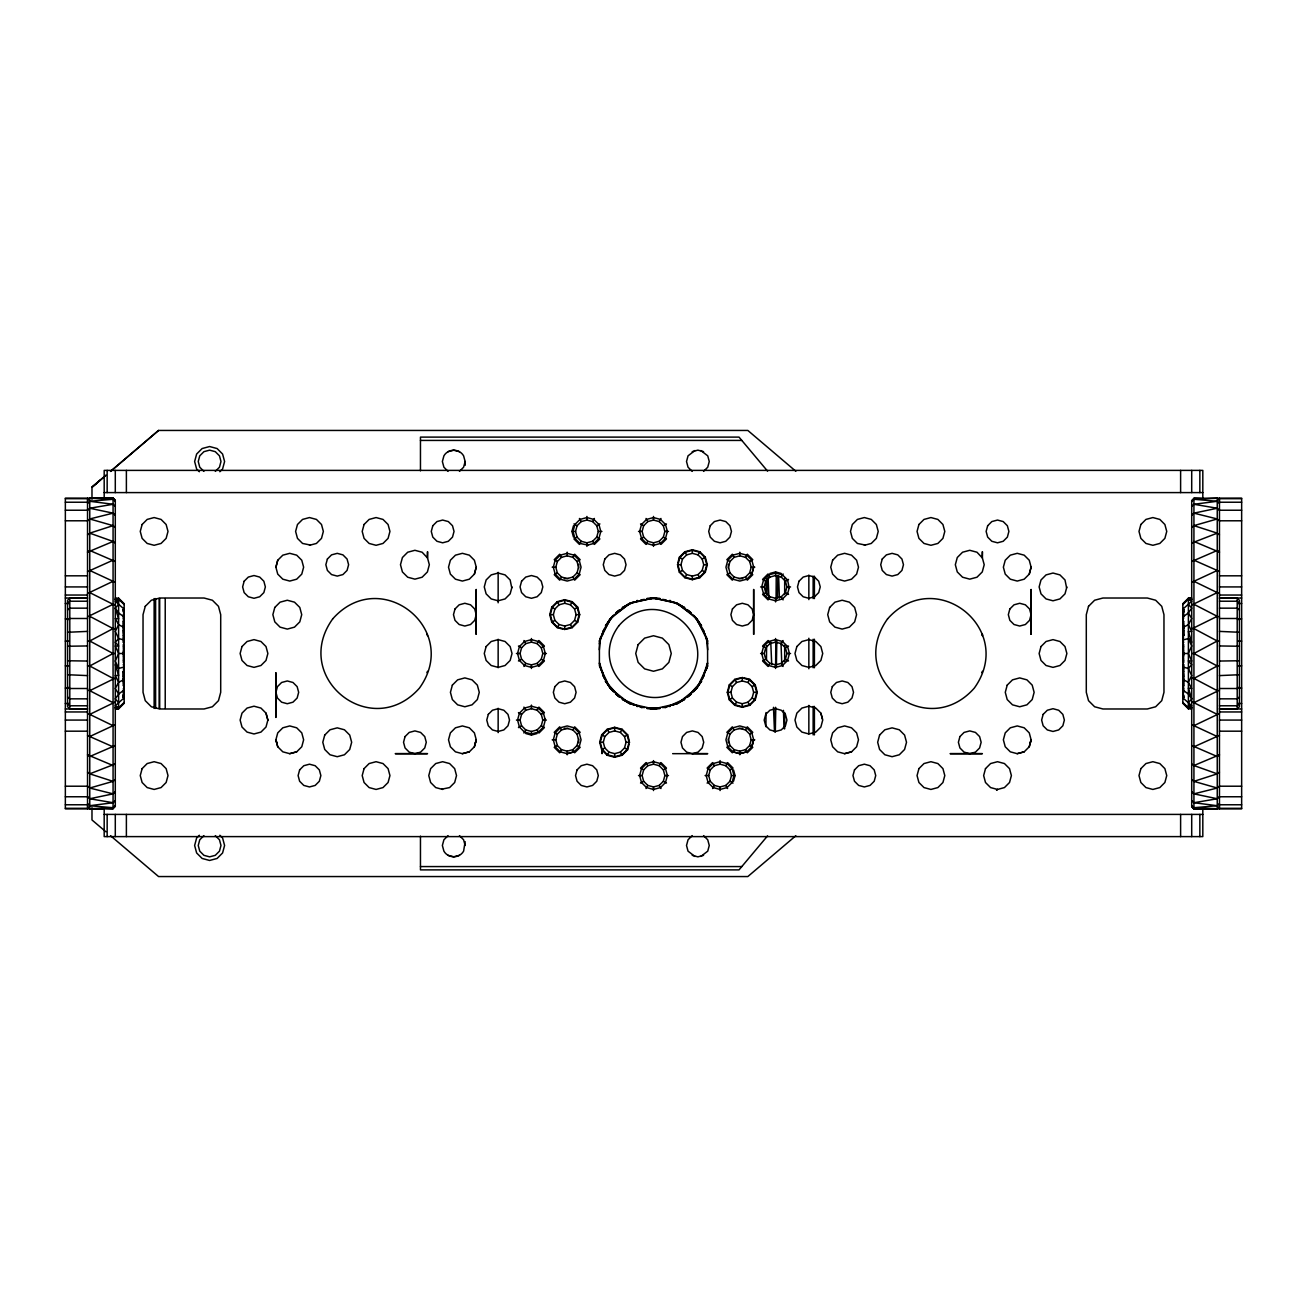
<?xml version="1.0" encoding="UTF-8"?>
<svg xmlns="http://www.w3.org/2000/svg" width="1307" height="1307" viewBox="0 0 1307 1307"><rect width="100%" height="100%" fill="white"/><g stroke="black" fill="none" stroke-linecap="round" stroke-linejoin="round"><path stroke-width="1.5" d="M775.182 731.789L775.345 707.43M775.623 666.815L775.803 640.414M776.08 599.799L776.244 575.439M765.918 726.692L766.033 712.527M766.474 659.888L766.588 645.723M766.997 595.126L767.127 578.936M775.329 731.806L775.721 707.463M776.374 666.88L776.815 640.512M777.502 597.903L777.877 575.586M765.804 593.051L766.425 578.903M123.462 642.636L123.528 629.222M1183.472 677.778L1183.538 664.364M123.593 639.973L123.43 630.252M1183.57 676.748L1183.407 667.027M599.325 649.742L600.73 636.362M123.511 633.389L123.528 622.426M1183.472 684.574L1183.488 673.611M123.528 684.574L123.462 672.844M1183.538 634.156L1183.472 622.426M123.528 651.834L123.315 644.335M1183.685 662.665L1183.472 655.166M123.528 677.778L123.593 667.027M1183.472 629.222L1183.407 639.973M123.511 660.738L124.165 655.722L122.874 654.431M1184.126 652.569L1182.835 651.278L1183.488 646.262M123.593 618.734L124.165 608.654L123.07 609.83L124.165 608.654M1183.407 688.266L1182.835 698.346L1183.93 697.17L1182.835 698.346M123.61 631.281L123.446 622.753M1183.554 684.247L1183.39 675.719M123.446 684.247L123.61 675.719M1183.39 631.281L1183.554 622.753M123.446 651.458L124.165 646.851M1182.835 660.149L1183.554 655.542M123.528 618.57L124.165 614.747L123.315 615.303L123.593 626.086M1183.472 688.43L1182.835 692.253L1183.685 691.697L1183.407 680.914M123.61 658.826L124.165 655.722M1182.835 651.278L1183.39 648.174M123.577 642.521L123.577 636.705M1183.423 670.295L1183.423 664.479M123.43 676.748L123.315 671.439M1183.57 630.252L1183.685 635.561M123.315 615.303L124.165 611.447L123.315 609.65M1183.685 697.35L1182.835 695.553L1183.685 691.697M599.439 643.828L601.122 636.444L599.407 641.149L599.407 665.851L610.124 688.103L613.506 691.746M693.494 615.254L696.876 618.897L707.593 641.149L705.878 636.444L707.593 641.149L707.593 665.851L705.878 670.556L707.561 663.172M123.528 625.857L124.165 623.096L123.07 621.397M1183.472 681.143L1182.835 683.904L1183.93 685.603M123.43 642.26L124.165 639.417M1182.835 667.583L1183.57 664.74M475.029 744.369L476.238 739.746L474.392 746.754L469.327 751.835L462.384 753.682L455.457 751.835L450.376 746.754L448.513 739.811L450.376 732.884L455.457 727.803L462.384 725.94L469.327 727.803L474.392 732.884L476.254 739.811M752.473 744.369L753.665 739.746L751.835 746.754L746.754 751.835L739.811 753.682L732.884 751.835L727.803 746.754L725.94 739.811L727.803 732.884L732.884 727.803L739.811 725.94L746.754 727.803L751.835 732.884L753.682 739.811M1029.9 744.369L1031.092 739.746L1029.263 746.754L1024.182 751.835L1017.238 753.682L1010.311 751.835L1005.23 746.754L1003.368 739.811L1005.23 732.884L1010.311 727.803L1017.238 725.94L1024.182 727.803L1029.263 732.884L1031.109 739.811M277.738 560.246L275.908 567.254L277.738 560.246L282.818 555.165L289.762 553.318L296.689 555.165L301.77 560.246L303.632 567.189L301.77 574.116L296.689 579.197L289.762 581.06L282.818 579.197L277.738 574.116L275.891 567.189M474.392 574.116L476.238 567.124L474.392 560.246L469.327 555.165L462.384 553.318L455.457 555.165L450.376 560.246L448.513 567.189L450.376 574.116L455.457 579.197L462.384 581.06L469.327 579.197L474.392 574.116L476.254 567.189M474.392 746.754L476.238 739.746M751.835 574.116L753.665 567.124L751.835 560.246L746.754 555.165L739.811 553.318L732.884 555.165L727.803 560.246L725.94 567.189L727.803 574.116L732.884 579.197L739.811 581.06L746.754 579.197L751.835 574.116L753.682 567.189M751.835 746.754L753.665 739.746M1029.263 574.116L1031.092 567.124L1029.263 560.246L1024.182 555.165L1017.238 553.318L1010.311 555.165L1005.23 560.246L1003.368 567.189L1005.23 574.116L1010.311 579.197L1017.238 581.06L1024.182 579.197L1029.263 574.116L1031.109 567.189M1029.263 746.754L1031.092 739.746M267.87 720.075L266.007 727.019L260.943 732.1L253.999 733.962L247.072 732.1L241.991 727.019L240.129 720.075L241.991 713.148L247.072 708.067L253.999 706.205L260.943 708.067L266.007 713.148L267.87 720.075L266.007 713.148M275.891 739.811L277.738 732.884L282.818 727.803L289.762 725.94L296.689 727.803L301.77 732.884L303.632 739.811L301.77 746.754L296.689 751.835L289.762 753.682L282.818 751.835L277.738 746.754L275.908 739.746L277.738 746.754M448.056 471.37L443.906 467.203L442.37 461.518L443.906 455.833C448.154 448.415 459.345 448.415 463.609 455.833L465.129 461.518L463.609 467.203L459.443 471.37M512.017 586.925L510.155 593.852L505.074 598.933L498.147 600.795L491.203 598.933L486.122 593.852L484.276 586.925L486.122 579.981L491.203 574.9L498.147 573.038L505.074 574.9L510.155 579.981L511.756 587.872M465.129 841.626L463.609 851.167C459.345 858.585 448.154 858.585 443.906 851.167L442.37 845.482L443.906 839.797L448.056 835.63M520.055 653.5L521.575 647.815L525.741 643.648L531.426 642.129L537.112 643.648L541.278 647.815L542.813 653.5L541.278 659.185L537.112 663.352L531.426 664.871L525.741 663.352L521.575 659.185L520.055 653.5L516.445 653.5M555.802 567.189L557.337 561.504L561.504 557.337L567.189 555.802L572.874 557.337L577.04 561.504L578.56 567.189L577.04 572.874L572.874 577.04L567.189 578.56L561.504 577.04L557.337 572.874L555.802 567.189L552.207 567.189M520.055 720.075L521.575 714.39L525.741 710.24L531.426 708.704L537.112 710.24L541.278 714.39L542.813 720.075L541.278 725.777L537.112 729.927L531.426 731.463L525.741 729.927L521.575 725.777L520.055 720.075L516.445 720.075M562.843 629.141L557.239 627.638L551.75 622.148L549.741 614.666L551.75 607.167L557.239 601.694L564.722 599.684L572.221 601.694L577.694 607.167L579.704 614.666L577.694 622.148L572.221 627.638L566.601 629.141M573.446 537.046L571.943 531.426L573.446 525.806M553.351 614.666L554.871 608.98L559.037 604.814L564.722 603.279L570.407 604.814L574.574 608.98L576.093 614.666L574.574 620.351L570.407 624.517L564.722 626.037L559.037 624.517L554.871 620.351L553.351 614.666L549.741 614.666M575.537 531.426L577.073 525.741L581.223 521.575L586.925 520.055L592.61 521.575L596.76 525.741L598.296 531.426L596.76 537.112L592.61 541.278L586.925 542.813L581.223 541.278L577.073 537.112L575.537 531.426L571.943 531.426M545.297 720.075L543.451 727.019L538.37 732.1L531.426 733.962L524.499 732.1L519.418 727.019L517.556 720.075L519.418 713.148L524.499 708.067L531.426 706.205L538.37 708.067L543.451 713.148L545.297 720.075L545.052 719.128M555.802 739.811L557.337 734.126L561.504 729.96L567.189 728.44L572.874 729.96L577.04 734.126L578.56 739.811L577.04 745.496L572.874 749.663L567.189 751.198L561.504 749.663L557.337 745.496L555.802 739.811L552.207 739.811M642.129 531.426L643.648 525.741L647.815 521.575L653.5 520.055L659.185 521.575L663.352 525.741L664.871 531.426L663.352 537.112L659.185 541.278L653.5 542.813L647.815 541.278L643.648 537.112L642.129 531.426L638.519 531.426M629.141 744.157L627.638 749.761L622.148 755.25L614.666 757.259L607.167 755.25L601.694 749.761L599.684 742.278L601.694 734.779L607.167 729.306L614.666 727.296L622.148 729.306L627.638 734.779L629.141 740.399M603.279 742.278L604.814 736.593L608.98 732.426L614.666 730.907L620.351 732.426L624.517 736.593L626.037 742.278L624.517 747.963L620.351 752.129L614.666 753.649L608.98 752.129L604.814 747.963L603.279 742.278L599.684 742.278M677.859 562.843L679.362 557.239L684.852 551.75L692.334 549.741L699.833 551.75L705.306 557.239L707.316 564.722L705.306 572.221L699.833 577.694L692.334 579.704L684.852 577.694L679.362 572.221L677.859 566.601M680.963 564.722L682.483 559.037L686.649 554.871L692.334 553.351L698.02 554.871L702.186 559.037L703.721 564.722L702.186 570.407L698.02 574.574L692.334 576.093L686.649 574.574L682.483 570.407L680.963 564.722L677.353 564.722M642.129 775.574L643.648 769.888L647.815 765.722L653.5 764.187L659.185 765.722L663.352 769.888L664.871 775.574L663.352 781.259L659.185 785.425L653.5 786.945L647.815 785.425L643.648 781.259L642.129 775.574L638.519 775.574M729.96 561.504L728.44 567.189L729.96 572.874L734.126 577.04L739.811 578.56L745.496 577.04L749.663 572.874L751.198 567.189L749.663 561.504L745.496 557.337L739.811 555.802L734.126 557.337L729.96 561.504L726.839 559.69L732.328 554.217L734.126 557.337M744.157 677.859L749.761 679.362L755.25 684.852L757.259 692.334L755.25 699.833L749.761 705.306L742.278 707.316L734.779 705.306L729.306 699.833L727.296 692.334L729.306 684.852L734.779 679.362L740.399 677.859M708.704 775.574L710.24 769.888L714.39 765.722L720.075 764.187L725.777 765.722L729.927 769.888L731.463 775.574L729.927 781.259L725.777 785.425L720.075 786.945L714.39 785.425L710.24 781.259L708.704 775.574L705.094 775.574M730.907 692.334L732.426 686.649L736.593 682.483L742.278 680.963L747.963 682.483L752.129 686.649L753.649 692.334L752.129 698.02L747.963 702.186L742.278 703.721L736.593 702.186L732.426 698.02L730.907 692.334L727.296 692.334M765.722 581.223L764.187 586.925L765.722 592.61L769.888 596.76L775.574 598.296L781.259 596.76L785.425 592.61L786.945 586.925L785.425 581.223L781.259 577.073L775.574 575.537L769.888 577.073L765.722 581.223L762.602 579.426L768.075 573.936L769.888 577.073M729.96 734.126L728.44 739.811L729.96 745.496L734.126 749.663L739.811 751.198L745.496 749.663L749.663 745.496L751.198 739.811L749.663 734.126L745.496 729.96L739.811 728.44L734.126 729.96L729.96 734.126L726.839 732.328L732.328 726.839L734.126 729.96M764.187 653.5L765.722 647.815L769.888 643.648L775.574 642.129L781.259 643.648L785.425 647.815L786.945 653.5L785.425 659.185L781.259 663.352L775.574 664.871L769.888 663.352L765.722 659.185L764.187 653.5L760.592 653.5M733.554 781.194L735.057 775.574L733.554 769.954M789.444 586.925L787.582 593.852L782.501 598.933L775.574 600.795L768.63 598.933L763.549 593.852L761.703 586.925L763.549 579.981L768.63 574.9L775.574 573.038L782.501 574.9L787.582 579.981L789.183 587.872M1066.871 586.925L1065.009 593.852L1059.928 598.933L1053.001 600.795L1046.057 598.933L1040.993 593.852L1039.13 586.925L1040.993 579.981L1046.057 574.9L1053.001 573.038L1059.928 574.9L1065.009 579.981L1066.61 587.872M123.593 688.266L123.315 695.438L124.165 695.553L123.593 680.914M1183.407 618.734L1183.685 611.562L1182.835 611.447L1183.407 626.086M702.153 679.411L707.495 662.959M123.315 662.665L123.528 655.166M1183.472 651.834L1183.685 644.335M601.122 636.444L599.407 641.149L610.124 618.897L613.506 615.254M705.878 670.556L707.593 665.851L696.876 688.103L693.494 691.746M601.923 634.745L604.03 629.353M702.97 677.647L705.077 672.255M124.165 640.022L118.61 638.535L115.294 642.26L118.61 646.017L115.294 645.952L118.61 653.5L115.294 661.048L118.61 668.465L124.165 666.978M1182.835 666.978L1188.39 668.465L1191.706 664.74L1188.39 660.983L1191.706 661.048L1188.39 653.5L1191.706 645.952L1188.39 638.535L1182.835 640.022M124.165 604.602L118.61 599.178L115.294 599.684L118.61 601.71L115.294 601.22L118.61 604.242L115.294 608.163L118.61 618.815L115.294 618.489L118.61 624.664L115.294 631.395L118.61 638.535M1182.835 702.398L1188.39 707.822L1191.706 707.316L1188.39 705.29L1191.706 705.78L1188.39 702.758L1191.706 698.837L1188.39 688.185L1191.706 688.511L1188.39 682.336L1191.706 675.605L1188.39 668.465M123.07 678.692L124.165 679.46L118.61 682.336L115.294 688.511L118.61 694.05L115.294 698.837L118.61 702.758L115.294 705.78L118.61 707.822L124.165 702.398M1183.93 628.308L1182.835 627.54L1188.39 624.664L1191.706 618.489L1188.39 612.95L1191.706 608.163L1188.39 604.242L1191.706 601.22L1188.39 599.178L1182.835 604.602M581.223 541.278L579.426 544.398L573.936 538.925L577.073 537.112M592.61 521.575L594.407 518.454M561.504 577.04L559.69 580.161L554.217 574.672L557.337 572.874M572.874 557.337L574.672 554.217L580.161 559.69L577.04 561.504M523.944 666.472L525.741 663.352M537.112 643.648L538.925 640.528L544.398 646.017L541.278 647.815M557.239 627.638L559.037 624.517M570.407 604.814L572.221 601.694M523.944 733.064L525.741 729.927M537.112 710.24L538.925 707.103L544.398 712.593L541.278 714.39M647.815 541.278L646.017 544.398L640.528 538.925L643.648 537.112M659.185 521.575L660.983 518.454M602.854 631.493L610.124 618.897L619.665 610.042M601.694 634.696L612.264 616.365M561.504 749.663L559.69 752.783L554.217 747.31L557.337 745.496M572.874 729.96L574.672 726.839L580.161 732.328L577.04 734.126M684.852 577.694L686.649 574.574M698.02 554.871L699.833 551.75M607.167 755.25L608.98 752.129M620.351 732.426L622.148 729.306M734.126 577.04L732.328 580.161L726.839 574.672L729.96 572.874M745.496 557.337L747.31 554.217L752.783 559.69L749.663 561.504M704.146 675.507L696.876 688.103L687.335 696.958L701.549 681.241L696.876 688.103L677.581 703.493L672.239 705.143M646.017 788.546L647.815 785.425M659.185 765.722L660.983 762.602L666.472 768.075L663.352 769.888M769.888 596.76L768.075 599.897L762.602 594.407L765.722 592.61M781.259 577.073L783.056 573.936M734.779 705.306L736.593 702.186M747.963 682.483L749.761 679.362M769.888 663.352L768.075 666.472L762.602 660.983L765.722 659.185M781.259 643.648L783.056 640.528M734.126 749.663L732.328 752.783L726.839 747.31L729.96 745.496M745.496 729.96L747.31 726.839L752.783 732.328L749.663 734.126M712.593 788.546L714.39 785.425M725.777 765.722L727.574 762.602L733.064 768.075L729.927 769.888M123.315 635.561L124.165 634.124M1182.835 672.876L1183.685 671.439M123.07 685.603L124.165 683.904L123.43 681.192M1183.93 621.397L1182.835 623.096L1183.57 625.808M613.522 615.63L605.451 625.759L610.124 618.897L629.419 603.507L634.761 601.857M693.478 691.37L701.549 681.241M767.585 835.859L739.027 869.89L420.462 869.89L420.462 836.17M123.07 615.891L124.165 614.747L123.266 615.515M1183.93 691.109L1182.835 692.253L1183.734 691.485M87.536 500.483L89.758 498.261L113.072 498.147L115.294 500.483L115.294 806.517L113.072 808.739L89.758 808.739L87.536 806.517M215.296 471.37L219.462 467.203L220.981 461.518L219.462 455.833L215.296 451.667L209.61 450.147L203.925 451.667L199.759 455.833L198.239 461.518L199.759 467.203L203.925 471.37M219.837 471.745L222.582 469.017L224.592 461.518L222.582 454.035L217.109 448.546L209.61 446.537L202.128 448.546L196.638 454.035L194.629 461.518L196.638 469.017L199.383 471.745M122.874 652.569L124.165 651.278L123.511 645.887M199.383 835.255L196.638 837.983L194.629 845.482L196.638 852.965L202.128 858.454L209.61 860.463L217.109 858.454L222.582 852.965L224.592 845.482L222.582 837.983L219.837 835.255M203.925 835.63L199.759 839.797L198.239 845.482L199.759 851.167L203.925 855.333L209.61 856.853L215.296 855.333L219.462 851.167L220.981 845.482L219.462 839.797L215.296 835.63M694.948 450.539L688.037 455.833L686.518 461.518L688.037 467.203L692.204 471.37M703.574 471.37L707.74 467.203L709.26 461.518L707.74 455.833L700.83 450.539M574.116 751.835L579.197 746.754L581.06 739.811L579.197 732.884L574.116 727.803L567.189 725.94L560.246 727.803L555.165 732.884L553.318 739.811L555.165 746.754L560.246 751.835L567.189 753.682L574.116 751.835L567.189 753.682M692.204 835.63L688.037 839.797L686.518 845.482L688.037 851.167L694.948 856.461M700.83 856.461L707.74 851.167L709.26 845.482L707.74 839.797L703.574 835.63M851.543 751.835L856.624 746.754L858.487 739.811L856.624 732.884L851.543 727.803L844.616 725.94L837.673 727.803L832.608 732.884L830.746 739.811L832.608 746.754L837.673 751.835L844.616 753.682L851.543 751.835L844.551 753.665M1183.488 661.113L1182.835 655.722L1184.126 654.431M115.294 500.483L113.072 498.261L65.35 498.147L65.35 808.853L104.184 808.853L104.184 836.611L1202.816 836.611L1202.816 808.853L1241.65 808.853L1241.65 498.147L1193.928 498.261L1191.706 500.483L1191.706 806.517L1193.928 808.853L1217.242 808.739L1219.464 806.517M87.536 598.149L69.794 598.149L67.572 600.354L67.572 706.646L69.794 708.851L87.536 708.851M1219.464 708.851L1237.206 708.851L1239.428 706.646L1239.428 600.354L1237.206 598.149L1219.464 598.149M105.295 808.396L113.072 808.739L113.072 498.147L115.294 501.185L113.072 498.522L115.294 501.48L113.072 499.274L89.758 498.261L89.758 808.739L113.072 807.726L115.294 805.52M1191.706 501.48L1193.928 499.274L1217.242 498.261L1219.464 500.483M87.536 503.456L89.758 501.284L113.072 499.274M1201.705 498.604L1193.928 498.261L1193.928 808.853L1191.706 805.815L1193.928 808.478L1191.706 805.52L1193.928 807.726L1217.242 805.716L1219.464 803.544M87.536 803.544L89.758 805.716L113.072 802.727L115.294 800.603M1191.706 506.397L1193.928 504.273L1217.242 501.284L1219.464 503.456M67.572 603.311L69.794 601.22L87.536 601.22M1239.428 703.689L1237.206 705.78L1219.464 705.78M87.536 510.318L89.758 508.243L113.072 504.273L115.294 506.397M1191.706 800.603L1193.928 802.727L1217.242 798.757L1219.464 796.682M115.294 791.862L113.072 793.855L89.758 798.757L87.536 796.682M1191.706 515.138L1193.928 513.145L1217.242 508.243L1219.464 510.318M118.61 702.758L124.165 697.84M1182.835 609.16L1188.39 604.242M100.035 480.208L91.98 487.315L105.916 475.421M87.536 520.872L89.758 518.961L113.072 513.145L115.294 514.974M1191.706 792.026L1193.928 793.855L1217.242 788.039L1219.464 786.128M110.572 471.451L158.572 430.444L747.833 430.444L795.832 471.255M105.916 475.193L91.98 487.037L91.98 499.225M110.572 471.255L158.572 430.444M795.832 835.745L747.833 876.556L158.572 876.556L110.572 835.745M115.294 792.026L113.072 793.855L89.758 788.039L87.536 786.128M1191.706 514.974L1193.928 513.145L1217.242 518.961L1219.464 520.872M89.758 788.039L113.072 781.357L115.294 779.527M1191.706 527.473L1193.928 525.643L1217.242 518.961M67.572 609.977L69.794 608.163L87.536 608.163M1239.428 697.023L1237.206 698.837L1219.464 698.837M87.536 534.873L89.758 533.158L113.072 525.643L115.294 527.473M1191.706 779.527L1193.928 781.357L1217.242 773.842L1219.464 772.127M87.536 552.191L113.072 541.457L115.294 543.058M1219.464 754.809L1193.928 765.543L1191.706 763.942M617.084 611.807L619.714 609.781M687.286 697.219L689.916 695.193M118.61 694.05L124.165 689.998M1182.835 617.002L1188.39 612.95M616.937 612.983L630.938 602.805L653.5 598.018L660.117 598.508M87.536 772.127L89.758 773.842L115.294 763.942M1191.706 543.058L1217.242 533.158L1219.464 534.873M615.76 612.82L619.861 610.026M621.217 609.095L629.419 603.507L653.5 598.018L658.957 598.835M646.883 708.492L653.5 708.982L677.581 703.493L685.783 697.905M687.139 696.974L691.24 694.18M87.536 551.946L89.758 550.476L115.294 561.504M1219.464 755.054L1217.242 756.524L1191.706 745.496M67.572 619.877L69.794 618.489L87.536 618.489M1239.428 687.123L1237.206 688.511L1219.464 688.511M87.536 755.054L89.758 756.524L115.294 745.496M1191.706 561.504L1217.242 550.476L1219.464 551.946M442.648 789.444L435.721 787.582L430.64 782.501L428.778 775.574L430.64 768.63L435.721 763.549L442.648 761.703L449.592 763.549L454.673 768.63L456.519 775.574L454.673 782.501L449.592 787.582L441.701 789.183M123.168 628.112L124.165 627.54L118.61 624.664M596.76 525.741L599.897 523.944M663.352 525.741L666.472 523.944M551.75 622.148L554.871 620.351M574.574 608.98L577.694 607.167M518.454 660.983L521.575 659.185M679.362 572.221L682.483 570.407M702.186 559.037L705.306 557.239M629.419 603.507L622.246 607.657L634.63 601.694M518.454 727.574L521.575 725.777M785.425 581.223L788.546 579.426M677.581 703.493L684.754 699.343L672.37 705.306M601.694 749.761L604.814 747.963M624.517 736.593L627.638 734.779M785.425 647.815L788.546 646.017M729.306 699.833L732.426 698.02M752.129 686.649L755.25 684.852M640.528 783.056L643.648 781.259M707.103 783.056L710.24 781.259M1188.39 682.336L1182.835 679.444L1183.832 678.888M87.536 665.818L89.758 665.998L113.072 653.5L115.294 653.5M1191.706 653.5L1193.928 653.5L1217.242 641.002L1219.464 641.182M87.536 571.649L113.072 560.164M87.536 641.182L89.758 641.002L113.072 628.585L115.294 628.928M1191.706 678.072L1193.928 678.415L1217.242 665.998L1219.464 665.818M1193.928 746.836L1219.464 735.351M87.536 690.145L89.758 690.684L115.294 678.072M1191.706 628.928L1217.242 616.316L1219.464 616.855M87.536 616.855L113.072 604.308L115.294 605.01M1191.706 701.99L1193.928 702.692L1219.464 690.145M87.536 713.524L89.758 714.39L115.294 701.99M1191.706 605.01L1217.242 592.61L1219.464 593.476M87.536 593.476L113.072 581.305M1193.928 725.695L1219.464 713.524M87.536 735.351L89.758 736.527L115.294 724.666M1191.706 582.334L1217.242 570.473L1219.464 571.649M665.034 707.773L684.362 699.163M123.201 611.839L124.165 609.781L123.07 609.977M1183.93 697.023L1182.835 697.219L1183.799 695.161M67.572 632.278L87.536 631.395M1239.428 674.722L1219.464 675.605M118.61 707.822L115.294 707.316L118.61 708.345L115.294 708.851L118.61 708.851L124.165 703.313L124.165 603.687L118.61 598.149L115.294 599.178L118.61 598.655L115.294 598.149L118.61 599.178M1188.39 599.178L1191.706 599.684L1188.39 598.655L1191.706 598.149L1188.39 598.149L1182.835 603.687L1182.835 703.313L1188.39 708.851L1191.706 707.822L1188.39 708.345L1191.706 708.851L1188.39 707.822M448.056 451.667L453.758 450.147L459.443 451.667M309.481 545.297L316.425 543.451L321.506 538.37L323.352 531.426L321.506 524.499L316.425 519.418L309.481 517.556L302.554 519.418L297.473 524.499L295.611 531.426L297.473 538.37L302.554 543.451L310.445 545.052M692.204 451.667L697.889 450.147L703.574 451.667M586.925 545.297L593.852 543.451L598.933 538.37L600.795 531.426L598.933 524.499L593.852 519.418L586.925 517.556L579.981 519.418L574.9 524.499L573.038 531.426L574.9 538.37L579.981 543.451L587.872 545.052M864.352 545.297L871.279 543.451L876.36 538.37L878.222 531.426L876.36 524.499L871.279 519.418L864.352 517.556L857.408 519.418L852.327 524.499L850.481 531.426L852.327 538.37L857.408 543.451L865.299 545.052M769.954 573.446L775.574 571.943L781.194 573.446M525.806 733.554L531.426 735.057L537.046 733.554M692.334 753.649L698.02 752.129L702.186 747.963L703.721 742.278L702.186 736.593L698.02 732.426L692.334 730.907L686.649 732.426L682.483 736.593L680.963 742.278L682.483 747.963L686.649 752.129L692.334 753.649L707.74 753.665L672.648 753.665M459.443 855.333L453.758 856.853L448.056 855.333M703.574 855.333L697.889 856.853L692.204 855.333M289.697 753.665L296.689 751.835M462.319 753.665L469.327 751.835M746.754 751.835L739.746 753.665L732.884 751.835M1017.173 753.665L1024.182 751.835M123.283 679.607L124.165 679.46M1182.835 627.54L1183.717 627.393M124.165 697.219L123.315 697.35L124.165 698.346L123.315 695.438L124.165 697.219L123.07 697.023M1182.835 609.781L1183.685 609.65L1182.835 608.654L1183.685 611.562L1182.835 609.781L1183.93 609.977M640.773 599.929L644.416 599.39M648.043 598.835L653.5 598.018L676.062 602.805L690.063 612.983M658.957 708.165L653.5 708.982L648.043 708.165M662.584 707.61L666.227 707.071M67.572 646.246L87.536 645.952M1239.428 660.754L1219.464 661.048M123.315 611.562L124.165 611.447M1182.835 695.553L1183.685 695.438M646.883 598.508L653.5 598.018L677.581 603.507L684.754 607.657L672.37 601.694M660.117 708.492L653.5 708.982L629.419 703.493L622.246 699.343L634.63 705.306M105.295 498.604L113.072 498.261M1191.706 806.517L1193.928 808.739L1201.705 808.396M420.462 440.426L741.821 440.426M104.184 492.592L1202.816 492.592M65.35 498.686L87.536 498.686M1219.464 498.686L1241.65 498.686M65.35 502.231L87.536 502.231M1219.464 502.231L1241.65 502.231M65.35 510.236L87.536 510.236M1219.464 510.236L1241.65 510.236M65.35 520.79L87.536 520.79M1219.464 520.79L1241.65 520.79M598.296 531.426L601.906 531.426M664.871 531.426L668.481 531.426M703.721 564.722L707.316 564.722M751.198 567.189L754.793 567.189M65.35 575.815L87.536 575.815M1219.464 575.815L1241.65 575.815M564.314 578.576L568.398 578.576M738.602 578.576L742.686 578.576M65.35 586.925L87.536 586.925M760.592 586.925L764.268 587.202M786.945 586.925L790.555 586.925M1219.464 586.925L1241.65 586.925M65.35 595.044L87.536 595.044M1219.464 595.044L1241.65 595.044M65.35 598.018L87.536 598.018M1219.464 598.018L1241.65 598.018M647.063 598.639L659.937 598.639M1219.464 601.22L1237.206 601.22L1239.428 603.311M65.35 603.507L69.385 603.507M1237.615 603.507L1241.65 603.507M1219.464 608.163L1237.206 608.163L1239.428 609.977M576.093 614.666L579.704 614.666M1219.464 618.489L1237.206 618.489L1239.428 619.877M65.35 618.897L69.385 618.897M1237.615 618.897L1241.65 618.897M1219.464 631.395L1239.428 632.278M426.899 634.352L427.536 635.692M602.674 634.352L602.037 635.692M65.35 641.149L69.385 641.149M1237.615 641.149L1241.65 641.149M1219.464 645.952L1239.428 646.246M118.61 653.5L124.165 653.5M542.813 653.5L546.408 653.5M786.945 653.5L790.555 653.5M1182.835 653.5L1188.39 653.5M87.536 661.048L67.572 660.754M65.35 665.851L69.385 665.851M1237.615 665.851L1241.65 665.851M426.899 672.648L427.536 671.308M602.674 672.648L602.037 671.308M981.753 672.648L982.39 671.308M87.536 675.605L67.572 674.722M65.35 688.103L69.385 688.103M1237.615 688.103L1241.65 688.103M87.536 688.511L69.794 688.511L67.572 687.123M753.649 692.334L757.259 692.334M87.536 698.837L69.794 698.837L67.572 697.023M65.35 703.493L69.385 703.493M1237.615 703.493L1241.65 703.493M87.536 705.78L69.794 705.78L67.572 703.689M647.733 707.773L659.267 707.773M647.063 708.361L659.937 708.361M65.35 708.982L87.536 708.982M1219.464 708.982L1241.65 708.982M65.35 711.956L87.536 711.956M1219.464 711.956L1241.65 711.956M65.35 720.075L87.536 720.075M546.408 720.075L542.732 719.798M1219.464 720.075L1241.65 720.075M564.314 728.424L568.398 728.424M738.602 728.424L742.686 728.424M65.35 731.185L87.536 731.185M1219.464 731.185L1241.65 731.185M751.198 739.811L754.793 739.811M626.037 742.278L629.647 742.278M664.871 775.574L668.481 775.574M731.463 775.574L735.057 775.574M65.35 786.21L87.536 786.21M1219.464 786.21L1241.65 786.21M65.35 796.764L87.536 796.764M1219.464 796.764L1241.65 796.764M65.35 804.769L87.536 804.769M1219.464 804.769L1241.65 804.769M65.35 808.314L87.536 808.314M1219.464 808.314L1241.65 808.314M1193.928 808.739L1217.242 808.739L1217.242 498.261M104.184 814.408L1202.816 814.408M420.462 866.574L741.821 866.574M1193.928 807.726L1217.242 808.739M1193.928 499.274L1217.242 501.284M89.758 805.716L113.072 807.726M89.758 501.284L113.072 504.273M1193.928 802.727L1217.242 805.716M662.584 599.39L666.227 599.929M640.773 707.071L644.416 707.61M1193.928 504.273L1217.242 508.243M89.758 798.757L113.072 802.727M89.758 508.243L113.072 513.145L115.294 515.138M1217.242 798.757L1193.928 793.855L1191.706 791.862M1193.928 781.357L1217.242 788.039M89.758 518.961L113.072 525.643M1191.706 599.178L1188.39 598.149L1188.39 708.851M1182.835 679.46L1183.799 679.754M672.239 601.857L677.581 603.507L685.783 609.095M621.217 697.905L629.419 703.493L634.761 705.143M123.201 627.246L124.165 627.54M115.294 707.822L118.61 708.851L118.61 598.149M1193.928 525.643L1217.242 533.158M89.758 773.842L113.072 781.357M1193.928 765.543L1217.242 773.842M89.758 533.158L113.072 541.457M1193.928 541.457L1219.464 552.191M113.072 765.543L87.536 754.809M1183.799 615.156L1182.835 614.747L1183.472 618.57M123.201 691.844L124.165 692.253L123.528 688.43M1193.928 560.164L1217.242 570.473M89.758 736.527L113.072 746.836M622.638 699.163L641.966 707.773M1191.706 724.666L1217.242 736.527M89.758 570.473L115.294 582.334M1193.928 581.305L1217.242 592.61M89.758 714.39L113.072 725.695M1193.928 702.692L1217.242 714.39M89.758 592.61L113.072 604.308M1193.928 604.308L1217.242 616.316M89.758 690.684L113.072 702.692M1182.835 611.447L1183.93 612.035M1193.928 678.415L1217.242 690.684M89.758 616.316L113.072 628.585M123.07 694.965L124.165 695.553M1193.928 628.585L1217.242 641.002M89.758 665.998L113.072 678.415M1193.928 653.5L1217.242 665.998M89.758 641.002L113.072 653.5M785.425 592.61L788.546 594.407M749.663 572.874L752.783 574.672L747.31 580.161L745.496 577.04M640.528 523.944L643.648 525.741M663.352 537.112L666.472 538.925L660.983 544.398L659.185 541.278M679.362 557.239L682.483 559.037M702.186 570.407L705.306 572.221M573.936 523.944L577.073 525.741M596.76 537.112L599.897 538.925L594.407 544.398L592.61 541.278M765.722 647.815L762.602 646.017L768.075 640.528L769.888 643.648M785.425 659.185L788.546 660.983M557.337 561.504L554.217 559.69L559.69 554.217L561.504 557.337M577.04 572.874L580.161 574.672L574.672 580.161L572.874 577.04M729.306 684.852L732.426 686.649M752.129 698.02L755.25 699.833M551.75 607.167L554.871 608.98M574.574 620.351L577.694 622.148M749.663 745.496L752.783 747.31L747.31 752.783L745.496 749.663M518.454 646.017L521.575 647.815M541.278 659.185L544.398 660.983L538.925 666.472L537.112 663.352M710.24 769.888L707.103 768.075L712.593 762.602L714.39 765.722M729.927 781.259L733.064 783.056M601.694 734.779L604.814 736.593M624.517 747.963L627.638 749.761M643.648 769.888L640.528 768.075L646.017 762.602L647.815 765.722M663.352 781.259L666.472 783.056M557.337 734.126L554.217 732.328L559.69 726.839L561.504 729.96M577.04 745.496L580.161 747.31L574.672 752.783L572.874 749.663M518.454 712.593L521.575 714.39M541.278 725.777L544.398 727.574L538.925 733.064L537.112 729.927M1183.685 615.303L1182.835 614.747L1183.734 615.515M123.315 691.697L124.165 692.253L123.266 691.485M687.139 610.026L691.24 612.82M615.76 694.18L619.861 696.974M1182.835 689.998L1188.39 694.05L1191.706 698.837M124.165 617.002L118.61 612.95L115.294 608.163M687.286 609.781L689.916 611.807M617.084 695.193L619.714 697.219M677.581 603.507L696.876 618.897L704.146 631.493M629.419 703.493L610.124 688.103L602.854 675.507M1183.93 635.022L1182.835 634.124L1183.799 635.153M123.07 671.978L124.165 672.876L123.201 671.847M105.916 831.807L91.98 819.963L91.98 807.775M1182.835 697.84L1188.39 702.758M118.61 604.242L124.165 609.16M687.335 610.042L696.876 618.897L701.549 625.759L693.478 615.63M820.878 713.148L815.797 708.067L808.853 706.205L801.926 708.067L796.845 713.148L794.983 720.075L796.845 727.019L801.926 732.1L808.853 733.962L815.797 732.1L820.878 727.019L822.724 720.075L820.878 713.148L822.479 719.128M459.443 835.63L463.609 839.797L465.129 845.482M605.451 681.241L619.6 696.958L610.124 688.103L605.451 681.241L613.522 691.37M1188.39 638.535L1191.706 642.26L1188.39 631.608L1191.706 631.395L1188.39 624.664M118.61 668.465L115.294 664.74L118.61 675.392L115.294 675.605L118.61 682.336M767.585 471.141L739.027 437.11L420.462 437.11L420.462 470.83M781.259 596.76L783.056 599.897M781.259 663.352L783.056 666.472M684.852 551.75L686.649 554.871M698.02 574.574L699.833 577.694M646.017 518.454L647.815 521.575M734.779 679.362L736.593 682.483M747.963 702.186L749.761 705.306M694.736 616.365L705.306 634.696M579.426 518.454L581.223 521.575M725.777 785.425L727.574 788.546M557.239 601.694L559.037 604.814M570.407 624.517L572.221 627.638M659.185 785.425L660.983 788.546M607.167 729.306L608.98 732.426M620.351 752.129L622.148 755.25M523.944 640.528L525.741 643.648M523.944 707.103L525.741 710.24M702.97 629.353L705.077 634.745M601.923 672.255L604.03 677.647M599.505 662.959L604.847 679.411M275.908 739.746L277.1 744.369M1183.423 642.864L1182.835 639.417L1183.57 642.26M123.43 664.74L124.165 667.583L123.577 664.136M705.878 636.444L707.561 643.828M599.439 663.172L601.122 670.556M1182.835 639.417L1183.423 642.538M123.577 664.462L124.165 667.583M1182.835 646.851L1183.57 650.804M123.43 656.196L124.165 660.149M1182.835 655.722L1183.39 658.826M123.61 648.174L124.165 651.278M706.27 636.362L707.675 649.742M768.059 577.008L768.908 597.381M770.771 642.162L771.702 664.56M773.483 707.332L774.496 731.757M778.613 575.668L779.413 598.116M781.014 643.011L781.831 665.459M783.432 710.355L784.086 728.718M1237.206 598.149L1237.206 708.851M1219.464 498.147L1219.464 808.853M1202.816 498.147L1202.816 470.389L104.184 470.389L104.184 498.147M1199.842 470.389L1199.842 492.592M1199.842 814.408L1199.842 836.611M1191.706 470.389L1191.706 492.592M1191.706 814.408L1191.706 836.611M1180.613 470.389L1180.613 492.592M1180.613 814.408L1180.613 836.611M814.408 576.191L814.408 598.573M814.408 639.254L814.408 667.746M814.408 706.401L814.408 734.877M813.134 576.191L813.134 598.573M813.134 639.254L813.134 667.746M813.134 706.401L813.134 734.877M808.853 575.194L808.853 599.603M808.853 638.241L808.853 668.759M808.853 705.372L808.853 733.848M784.674 578.217L784.674 594.505M784.674 645.364L784.674 661.636M784.674 712.495L784.674 728.783M775.574 571.943L775.574 575.537M775.574 598.296L775.574 601.906M775.574 638.519L775.574 642.129M775.574 664.871L775.574 668.481M742.278 677.353L742.278 680.963M742.278 703.721L742.278 707.316M739.811 552.207L739.811 555.802M739.811 751.198L739.811 754.793M728.424 564.314L728.424 568.398M728.424 738.602L728.424 742.686M720.075 760.592L720.075 764.187M720.075 786.945L720.075 790.555M692.334 549.741L692.334 553.351M692.334 576.093L692.334 579.704M653.5 516.445L653.5 520.055M653.5 542.813L653.5 546.408M653.5 760.592L653.5 764.187M653.5 786.945L653.5 790.555M614.666 727.296L614.666 730.907M614.666 753.649L614.666 757.259M586.925 516.445L586.925 520.055M586.925 542.813L586.925 546.408M578.576 564.314L578.576 568.398M578.576 738.602L578.576 742.686M567.189 552.207L567.189 555.802M567.189 751.198L567.189 754.793M564.722 599.684L564.722 603.279M564.722 626.037L564.722 629.647M531.426 638.519L531.426 642.129M531.426 664.871L531.426 668.481M531.426 705.094L531.426 708.704M531.426 731.463L531.426 735.057M498.147 572.352L498.147 602.788M498.147 639.303L498.147 667.697M498.147 708.28L498.147 732.623M465.129 461.518L465.129 465.374M165.221 598.573L165.221 708.427M159.699 598.573L159.699 708.427M159.176 598.573L159.176 708.427M155.615 598.573L155.615 708.427M154.128 598.573L154.128 708.427M126.387 470.389L126.387 492.592M126.387 814.408L126.387 836.611M115.294 470.389L115.294 492.592M115.294 814.408L115.294 836.611M107.158 470.389L107.158 492.592M107.158 814.408L107.158 836.611M87.536 498.147L87.536 808.853M69.794 598.149L69.794 708.851M275.924 692.334L275.908 717.461L275.908 672.648L275.924 692.334L277.443 698.02L281.609 702.186L287.295 703.721L292.98 702.186L297.146 698.02L298.666 692.334L297.146 686.649L292.98 682.483L287.295 680.963L281.609 682.483L277.443 686.649L275.924 692.334M476.238 589.539L476.238 634.352L476.238 589.539M753.665 589.539L753.665 634.352L753.665 589.539M1031.092 589.539L1031.092 634.352L1031.092 589.539M427.536 551.799L427.405 557.517L429.333 564.722L427.405 571.943L422.128 577.22L414.907 579.148L407.702 577.22L402.425 571.943L400.481 564.722L402.425 557.517L407.702 552.224L414.907 550.296L422.128 552.224L427.536 557.991L427.536 551.799M982.39 551.799L982.26 557.517L984.204 564.722L982.26 571.943L976.983 577.22L969.761 579.148L962.556 577.22L957.279 571.943L955.335 564.722L957.279 557.517L962.556 552.224L969.761 550.296L976.983 552.224L982.39 557.991L982.39 551.799M602.168 749.483L602.037 753.665L602.037 749.009L607.445 754.776L614.666 756.704L621.871 754.776L627.148 749.483L629.092 742.278L627.148 735.057L621.871 729.78L614.666 727.852L607.445 729.78L602.168 735.057L600.24 742.278L602.168 749.483M142.12 524.499L140.257 531.426L142.12 538.37L147.185 543.451L154.128 545.297L161.055 543.451L166.136 538.37L167.999 531.426L166.136 524.499L161.055 519.418L154.128 517.556L147.185 519.418L142.12 524.499M145.257 606.334L143.035 614.666L143.035 692.334L145.257 700.666L151.351 706.76L159.683 708.982L204.072 708.982L212.388 706.76L218.481 700.666L220.703 692.334L220.703 614.666L218.481 606.334L212.388 600.24L204.072 598.018L159.683 598.018L151.351 600.24L145.257 606.334M142.12 768.63L140.257 775.574L142.12 782.501L147.185 787.582L154.128 789.444L161.055 787.582L166.136 782.501L167.999 775.574L166.136 768.63L161.055 763.549L154.128 761.703L147.185 763.549L142.12 768.63M244.148 581.223L242.628 586.925L244.148 592.61L248.314 596.76L253.999 598.296L259.685 596.76L263.851 592.61L265.37 586.925L263.851 581.223L259.685 577.073L253.999 575.537L248.314 577.073L244.148 581.223M241.991 646.557L240.129 653.5L241.991 660.443L247.072 665.508L253.999 667.371L260.943 665.508L266.007 660.443L267.87 653.5L266.007 646.557L260.943 641.492L253.999 639.629L247.072 641.492L241.991 646.557M274.797 607.445L272.869 614.666L274.797 621.871L280.074 627.148L287.295 629.092L294.5 627.148L299.793 621.871L301.721 614.666L299.793 607.445L294.5 602.168L287.295 600.24L280.074 602.168L274.797 607.445M327.387 559.037L325.851 564.722L327.387 570.407L331.537 574.574L337.239 576.093L342.924 574.574L347.074 570.407L348.61 564.722L347.074 559.037L342.924 554.871L337.239 553.351L331.537 554.871L327.387 559.037M364.065 524.499L362.202 531.426L364.065 538.37L369.129 543.451L376.073 545.297L383 543.451L388.081 538.37L389.943 531.426L388.081 524.499L383 519.418L376.073 517.556L369.129 519.418L364.065 524.499M299.63 769.888L298.11 775.574L299.63 781.259L303.796 785.425L309.481 786.945L315.183 785.425L319.333 781.259L320.869 775.574L319.333 769.888L315.183 765.722L309.481 764.187L303.796 765.722L299.63 769.888M324.74 735.057L322.796 742.278L324.74 749.483L330.017 754.776L337.239 756.704L344.444 754.776L349.721 749.483L351.665 742.278L349.721 735.057L344.444 729.78L337.239 727.852L330.017 729.78L324.74 735.057M364.065 768.63L362.202 775.574L364.065 782.501L369.129 787.582L376.073 789.444L383 787.582L388.081 782.501L389.943 775.574L388.081 768.63L383 763.549L376.073 761.703L369.129 763.549L364.065 768.63M432.797 525.741L431.277 531.426L432.797 537.112L436.963 541.278L442.648 542.813L448.334 541.278L452.5 537.112L454.035 531.426L452.5 525.741L448.334 521.575L442.648 520.055L436.963 521.575L432.797 525.741M405.056 736.593L403.536 742.278L405.056 747.963L409.222 752.129L414.907 753.649L427.536 753.665L395.22 753.665L414.907 753.649L420.593 752.129L424.759 747.963L426.278 742.278L424.759 736.593L420.593 732.426L414.907 730.907L409.222 732.426L405.056 736.593M454.999 608.98L453.48 614.666L454.999 620.351L459.165 624.517L464.851 626.037L470.536 624.517L474.702 620.351L476.222 614.666L474.702 608.98L470.536 604.814L464.851 603.279L459.165 604.814L454.999 608.98M452.353 685.129L450.425 692.334L452.353 699.555L457.63 704.832L464.851 706.76L472.056 704.832L477.349 699.555L479.277 692.334L477.349 685.129L472.056 679.852L464.851 677.908L457.63 679.852L452.353 685.129M486.122 646.557L484.276 653.5L486.122 660.443L491.203 665.508L498.147 667.371L505.074 665.508L510.155 660.443L512.017 653.5L510.155 646.557L505.074 641.492L498.147 639.629L491.203 641.492L486.122 646.557M521.575 581.223L520.055 586.925L521.575 592.61L525.741 596.76L531.426 598.296L537.112 596.76L541.278 592.61L542.813 586.925L541.278 581.223L537.112 577.073L531.426 575.537L525.741 577.073L521.575 581.223M488.295 714.39L486.759 720.075L488.295 725.777L492.445 729.927L498.147 731.463L503.832 729.927L507.998 725.777L509.518 720.075L507.998 714.39L503.832 710.24L498.147 708.704L492.445 710.24L488.295 714.39M519.418 646.557L517.556 653.5L519.418 660.443L524.499 665.508L531.426 667.371L538.37 665.508L543.451 660.443L545.297 653.5L543.451 646.557L538.37 641.492L531.426 639.629L524.499 641.492L519.418 646.557M555.165 560.246L553.318 567.189L555.165 574.116L560.246 579.197L567.189 581.06L574.116 579.197L579.197 574.116L581.06 567.189L579.197 560.246L574.116 555.165L567.189 553.318L560.246 555.165L555.165 560.246M552.224 607.445L550.296 614.666L552.224 621.871L557.517 627.148L564.722 629.092L571.943 627.148L577.22 621.871L579.148 614.666L577.22 607.445L571.943 602.168L564.722 600.24L557.517 602.168L552.224 607.445M554.871 686.649L553.351 692.334L554.871 698.02L559.037 702.186L564.722 703.721L570.407 702.186L574.574 698.02L576.093 692.334L574.574 686.649L570.407 682.483L564.722 680.963L559.037 682.483L554.871 686.649M604.814 559.037L603.279 564.722L604.814 570.407L608.98 574.574L614.666 576.093L620.351 574.574L624.517 570.407L626.037 564.722L624.517 559.037L620.351 554.871L614.666 553.351L608.98 554.871L604.814 559.037M641.492 524.499L639.629 531.426L641.492 538.37L646.557 543.451L653.5 545.297L660.443 543.451L665.508 538.37L667.371 531.426L665.508 524.499L660.443 519.418L653.5 517.556L646.557 519.418L641.492 524.499M577.073 769.888L575.537 775.574L577.073 781.259L581.223 785.425L586.925 786.945L592.61 785.425L596.76 781.259L598.296 775.574L596.76 769.888L592.61 765.722L586.925 764.187L581.223 765.722L577.073 769.888M638.126 644.629L635.741 653.5L638.126 662.371L644.629 668.874L653.5 671.259L662.371 668.874L668.874 662.371L671.259 653.5L668.874 644.629L662.371 638.126L653.5 635.741L644.629 638.126L638.126 644.629M679.852 557.517L677.908 564.722L679.852 571.943L685.129 577.22L692.334 579.148L699.555 577.22L704.832 571.943L706.76 564.722L704.832 557.517L699.555 552.224L692.334 550.296L685.129 552.224L679.852 557.517M641.492 768.63L639.629 775.574L641.492 782.501L646.557 787.582L653.5 789.444L660.443 787.582L665.508 782.501L667.371 775.574L665.508 768.63L660.443 763.549L653.5 761.703L646.557 763.549L641.492 768.63M710.24 525.741L708.704 531.426L710.24 537.112L714.39 541.278L720.075 542.813L725.777 541.278L729.927 537.112L731.463 531.426L729.927 525.741L725.777 521.575L720.075 520.055L714.39 521.575L710.24 525.741M732.426 608.98L730.907 614.666L732.426 620.351L736.593 624.517L742.278 626.037L747.963 624.517L752.129 620.351L753.649 614.666L752.129 608.98L747.963 604.814L742.278 603.279L736.593 604.814L732.426 608.98M729.78 685.129L727.852 692.334L729.78 699.555L735.057 704.832L742.278 706.76L749.483 704.832L754.776 699.555L756.704 692.334L754.776 685.129L749.483 679.852L742.278 677.908L735.057 679.852L729.78 685.129M708.067 768.63L706.205 775.574L708.067 782.501L713.148 787.582L720.075 789.444L727.019 787.582L732.1 782.501L733.962 775.574L732.1 768.63L727.019 763.549L720.075 761.703L713.148 763.549L708.067 768.63M763.549 646.557L761.703 653.5L763.549 660.443L768.63 665.508L775.574 667.371L782.501 665.508L787.582 660.443L789.444 653.5L787.582 646.557L782.501 641.492L775.574 639.629L768.63 641.492L763.549 646.557M799.002 581.223L797.482 586.925L799.002 592.61L803.168 596.76L808.853 598.296L814.555 596.76L818.705 592.61L820.241 586.925L818.705 581.223L814.555 577.073L808.853 575.537L803.168 577.073L799.002 581.223M765.722 714.39L764.187 720.075L765.722 725.777L769.888 729.927L775.574 731.463L781.259 729.927L785.425 725.777L786.945 720.075L785.425 714.39L781.259 710.24L775.574 708.704L769.888 710.24L765.722 714.39M796.845 646.557L794.983 653.5L796.845 660.443L801.926 665.508L808.853 667.371L815.797 665.508L820.878 660.443L822.724 653.5L820.878 646.557L815.797 641.492L808.853 639.629L801.926 641.492L796.845 646.557M832.608 560.246L830.746 567.189L832.608 574.116L837.673 579.197L844.616 581.06L851.543 579.197L856.624 574.116L858.487 567.189L856.624 560.246L851.543 555.165L844.616 553.318L837.673 555.165L832.608 560.246M829.651 607.445L827.723 614.666L829.651 621.871L834.944 627.148L842.149 629.092L849.37 627.148L854.647 621.871L856.575 614.666L854.647 607.445L849.37 602.168L842.149 600.24L834.944 602.168L829.651 607.445M832.298 686.649L830.778 692.334L832.298 698.02L836.464 702.186L842.149 703.721L847.835 702.186L852.001 698.02L853.52 692.334L852.001 686.649L847.835 682.483L842.149 680.963L836.464 682.483L832.298 686.649M882.241 559.037L880.722 564.722L882.241 570.407L886.407 574.574L892.093 576.093L897.778 574.574L901.944 570.407L903.464 564.722L901.944 559.037L897.778 554.871L892.093 553.351L886.407 554.871L882.241 559.037M918.919 524.499L917.057 531.426L918.919 538.37L924 543.451L930.927 545.297L937.871 543.451L942.935 538.37L944.798 531.426L942.935 524.499L937.871 519.418L930.927 517.556L924 519.418L918.919 524.499M854.5 769.888L852.965 775.574L854.5 781.259L858.666 785.425L864.352 786.945L870.037 785.425L874.203 781.259L875.723 775.574L874.203 769.888L870.037 765.722L864.352 764.187L858.666 765.722L854.5 769.888M879.595 735.057L877.667 742.278L879.595 749.483L884.872 754.776L892.093 756.704L899.298 754.776L904.575 749.483L906.519 742.278L904.575 735.057L899.298 729.78L892.093 727.852L884.872 729.78L879.595 735.057M918.919 768.63L917.057 775.574L918.919 782.501L924 787.582L930.927 789.444L937.871 787.582L942.935 782.501L944.798 775.574L942.935 768.63L937.871 763.549L930.927 761.703L924 763.549L918.919 768.63M987.667 525.741L986.132 531.426L987.667 537.112L991.817 541.278L997.519 542.813L1003.204 541.278L1007.37 537.112L1008.89 531.426L1007.37 525.741L1003.204 521.575L997.519 520.055L991.817 521.575L987.667 525.741M959.926 736.593L958.39 742.278L959.926 747.963L964.076 752.129L969.761 753.649L982.39 753.665L950.075 753.665L969.761 753.649L975.463 752.129L979.613 747.963L981.149 742.278L979.613 736.593L975.463 732.426L969.761 730.907L964.076 732.426L959.926 736.593M1009.854 608.98L1008.334 614.666L1009.854 620.351L1014.02 624.517L1019.705 626.037L1025.391 624.517L1029.557 620.351L1031.076 614.666L1029.557 608.98L1025.391 604.814L1019.705 603.279L1014.02 604.814L1009.854 608.98M1007.207 685.129L1005.279 692.334L1007.207 699.555L1012.5 704.832L1019.705 706.76L1026.926 704.832L1032.203 699.555L1034.131 692.334L1032.203 685.129L1026.926 679.852L1019.705 677.908L1012.5 679.852L1007.207 685.129M985.494 768.63L983.648 775.574L985.494 782.501L990.575 787.582L997.519 789.444L1004.446 787.582L1009.527 782.501L1011.389 775.574L1009.527 768.63L1004.446 763.549L997.519 761.703L990.575 763.549L985.494 768.63M1040.993 646.557L1039.13 653.5L1040.993 660.443L1046.057 665.508L1053.001 667.371L1059.928 665.508L1065.009 660.443L1066.871 653.5L1065.009 646.557L1059.928 641.492L1053.001 639.629L1046.057 641.492L1040.993 646.557M1043.149 714.39L1041.63 720.075L1043.149 725.777L1047.315 729.927L1053.001 731.463L1058.686 729.927L1062.852 725.777L1064.372 720.075L1062.852 714.39L1058.686 710.24L1053.001 708.704L1047.315 710.24L1043.149 714.39M1088.519 606.334L1086.297 614.666L1086.297 692.334L1088.519 700.666L1094.612 706.76L1102.928 708.982L1147.317 708.982L1155.649 706.76L1161.743 700.666L1163.965 692.334L1163.965 614.666L1161.743 606.334L1155.649 600.24L1147.317 598.018L1102.928 598.018L1094.612 600.24L1088.519 606.334M1140.864 524.499L1139.001 531.426L1140.864 538.37L1145.945 543.451L1152.872 545.297L1159.815 543.451L1164.88 538.37L1166.743 531.426L1164.88 524.499L1159.815 519.418L1152.872 517.556L1145.945 519.418L1140.864 524.499M1140.864 768.63L1139.001 775.574L1140.864 782.501L1145.945 787.582L1152.872 789.444L1159.815 787.582L1164.88 782.501L1166.743 775.574L1164.88 768.63L1159.815 763.549L1152.872 761.703L1145.945 763.549L1140.864 768.63M636.542 705.682L637.146 706.515L636.542 705.682M670.589 600.828L669.854 600.485L670.589 600.828M332.697 618.897C290.562 677.696 371.515 742.262 419.449 688.103C461.583 629.304 380.631 564.738 332.697 618.897M618.799 625.824C584.523 672.076 650.739 724.895 688.201 681.176C722.477 634.924 656.261 582.105 618.799 625.824M887.551 618.897C845.417 677.696 926.369 742.262 974.303 688.103C1016.438 629.304 935.485 564.738 887.551 618.897M637.146 600.485L636.542 601.318L637.146 600.485M670.458 705.682L669.854 706.515L670.458 705.682M997.519 789.444L996.555 790L997.519 789.444M982.39 634.352L982.39 635.692L982.39 634.352M1183.93 609.83L1182.835 608.654L1183.799 609.814M124.165 698.346L123.07 697.17L124.165 698.346"/></g></svg>
